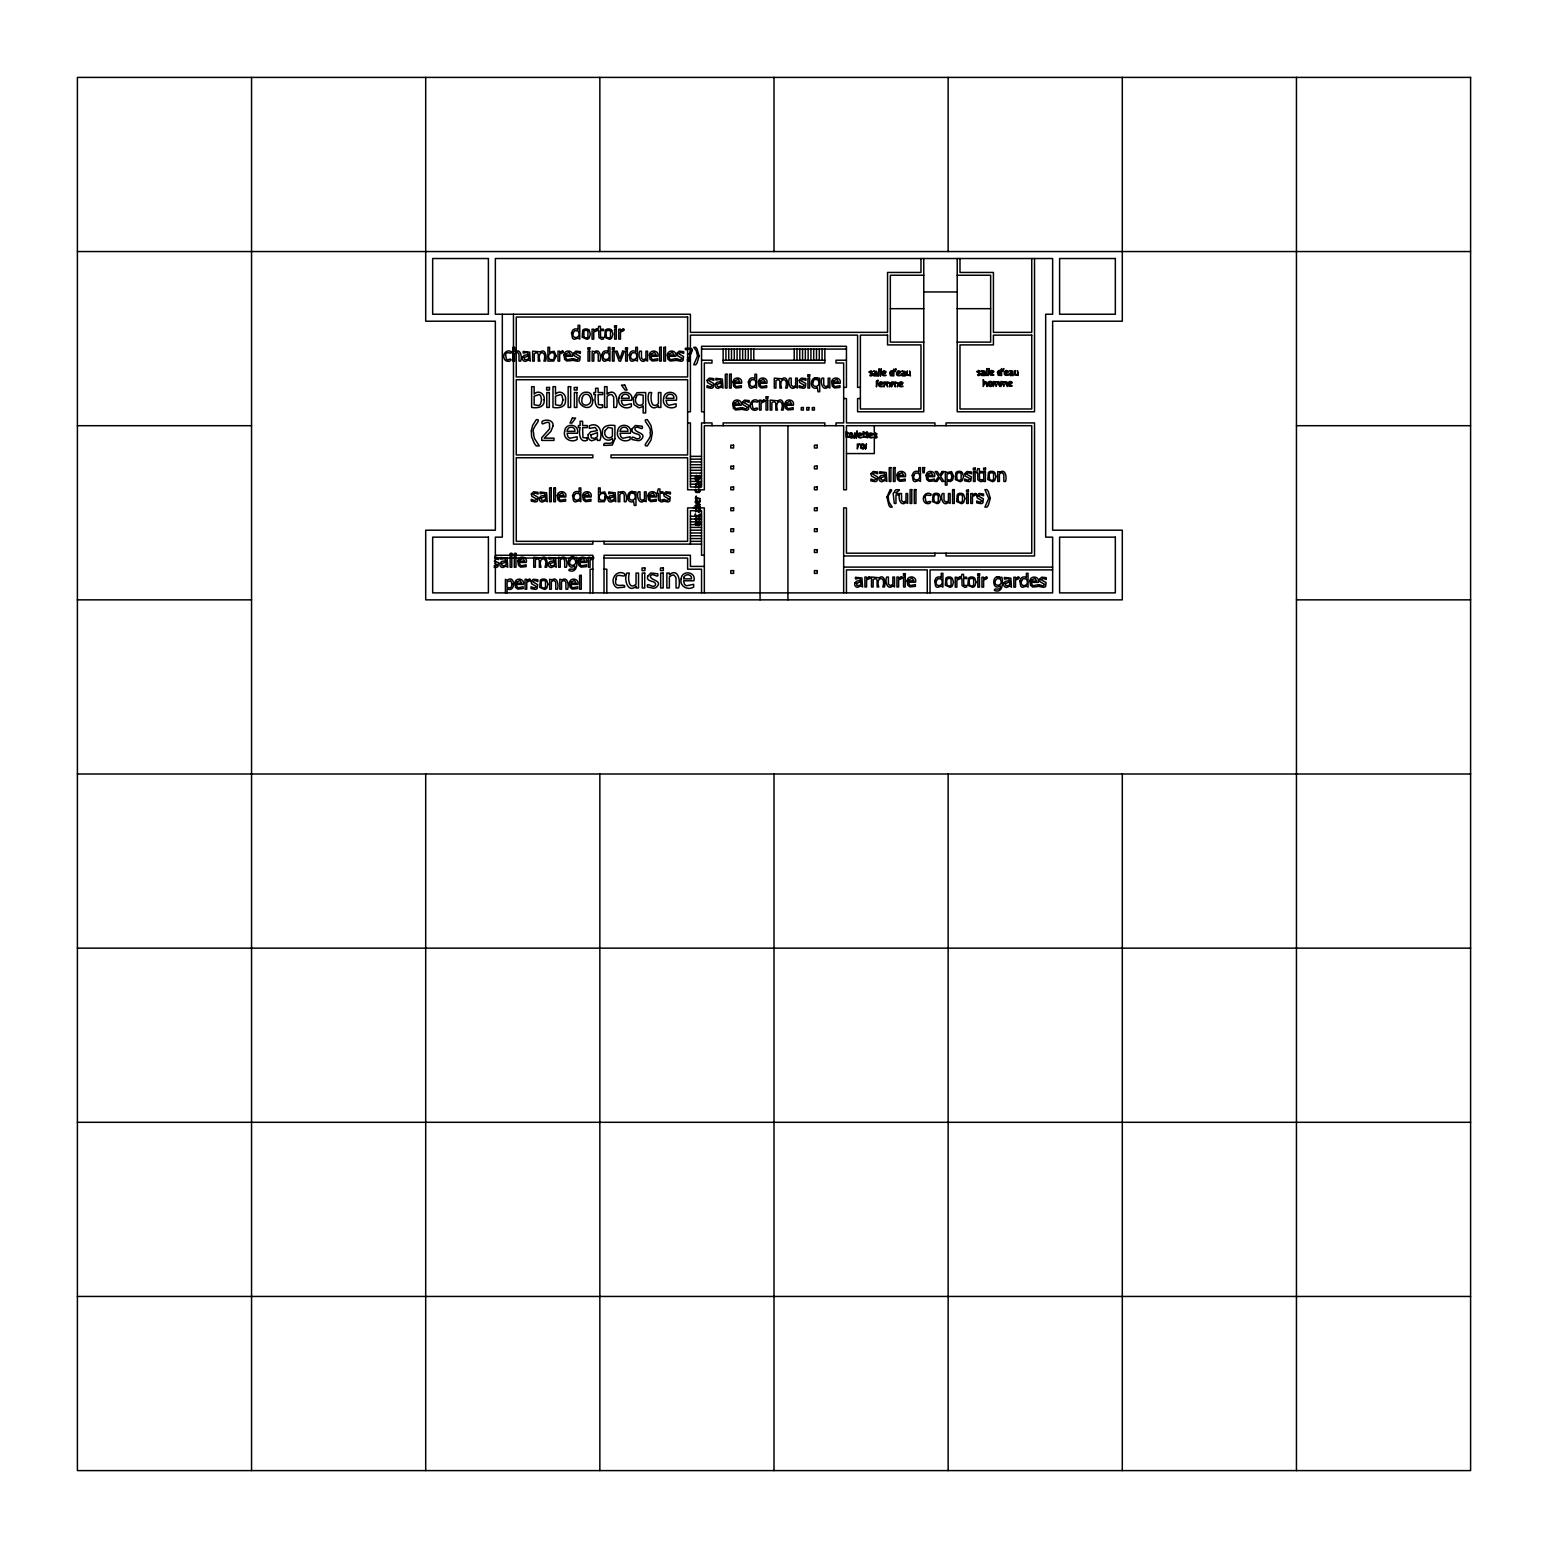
<?xml version="1.0" encoding="UTF-8"?>
<svg xmlns="http://www.w3.org/2000/svg" width="1548" height="1548" viewBox="0 0 1548 1548"><rect width="100%" height="100%" fill="white"/><g stroke="black" fill="none" stroke-linecap="round" stroke-linejoin="round"><path stroke-width="1.5" d="M574.714 557.725L576.398 557.28C577.81 562.485 577.327 573.902 569.006 570.554C568.077 566.916 576.456 572.005 574.714 565.91C566.413 571.986 565.91 552.907 574.714 557.725A4.45 4.45 0 0 0 571.444 557.106M1000.182 577.636L1001.846 577.211C1003.278 582.396 1002.794 593.832 994.474 590.485C993.545 586.827 1001.924 591.916 1000.182 585.821C991.881 591.916 991.378 572.837 1000.182 577.636A4.45 4.45 0 0 0 996.893 577.017M634.293 492.245L635.976 491.819L635.976 505.422L634.293 505.422L633.577 501.242A3.773 3.773 0 0 1 631.332 501.939C624.637 501.3 627.791 488.162 634.293 492.245A4.431 4.431 0 0 0 631.004 491.625M818.021 378.563L819.685 378.138L819.685 391.741L818.021 391.741L817.305 387.561A3.773 3.773 0 0 1 815.061 388.277C808.366 387.639 811.52 374.481 818.021 378.563A4.431 4.431 0 0 0 814.732 377.944M687.525 354.84L690.156 352.847L690.582 350.235C689.441 346.907 684.429 352.286 685.396 348.223L691.492 348.532A3.019 3.019 0 0 1 692.478 350.254L689.112 357.549L687.525 357.549M596.019 329.26L593.735 330.653L593.735 329.182L592.071 329.182L592.071 339.128L593.735 339.128L593.735 332.065C595.341 331.388 599.695 329.937 596.019 329.26A3.251 3.251 0 0 1 597.335 329.24M561.943 351.261L559.679 352.654L559.679 351.183L557.996 351.183L557.996 361.11L559.679 361.11L559.679 354.047C561.266 353.37 565.62 351.918 561.943 351.261A3.251 3.251 0 0 1 563.259 351.222M622.722 329.26L620.458 330.653L620.458 329.182L618.794 329.182L618.794 339.128L620.458 339.128L620.458 332.065C622.064 331.388 626.418 329.937 622.722 329.26A3.251 3.251 0 0 1 624.057 329.24M763.396 400.216L761.113 401.609L761.113 400.119L759.449 400.119L759.449 410.065L761.113 410.065L761.113 403.002C762.719 402.325 767.073 400.874 763.396 400.216A3.251 3.251 0 0 1 764.712 400.177M529.01 579.358L526.746 580.752L526.746 579.281L525.062 579.281L525.062 589.227L526.746 589.227L526.746 582.164C528.332 581.487 532.706 580.036 529.01 579.358A3.251 3.251 0 0 1 530.345 579.339M592.342 557.377L590.078 558.77L590.078 557.28L588.395 557.28L588.395 567.226L590.078 567.226L590.078 560.163C591.665 559.486 596.038 558.035 592.342 557.377A3.251 3.251 0 0 1 593.658 557.338M974.718 493.599L972.454 494.992L972.454 493.522L970.77 493.522L970.77 503.448L972.454 503.448L972.454 496.405C974.04 495.728 978.394 494.276 974.718 493.599A3.251 3.251 0 0 1 976.033 493.58M868.854 577.133L866.59 578.526L866.59 577.036L864.906 577.036L864.906 586.982L866.59 586.982L866.59 579.919C868.176 579.242 872.55 577.791 868.854 577.133A3.251 3.251 0 0 1 870.169 577.094M900.878 577.133L898.614 578.526L898.614 577.036L896.931 577.036L896.931 586.982L898.614 586.982L898.614 579.919C900.201 579.242 904.574 577.791 900.878 577.133A3.251 3.251 0 0 1 902.213 577.094M959.16 577.288L956.896 578.681L956.896 577.211L955.232 577.211L955.232 587.156L956.896 587.156L956.896 580.094C958.502 579.416 962.856 577.965 959.16 577.288A3.251 3.251 0 0 1 960.495 577.269M985.883 577.288L983.619 578.681L983.619 577.211L981.935 577.211L981.935 587.156L983.619 587.156L983.619 580.094C985.205 579.416 989.578 577.965 985.883 577.288A3.251 3.251 0 0 1 987.198 577.269M1017.771 577.288L1015.507 578.681L1015.507 577.211L1013.843 577.211L1013.843 587.156L1015.507 587.156L1015.507 580.094C1017.113 579.416 1021.467 577.965 1017.771 577.288A3.251 3.251 0 0 1 1019.106 577.269M494.741 558.557L498.611 559.563L498.611 557.764L494.741 557.106M77.4 251.55L1470.6 251.55M923.769 275.234L890.332 275.234L890.332 342.108L923.769 342.108M957.206 275.234L990.643 275.234L990.643 342.108L957.206 342.108M923.769 291.953L957.206 291.953M890.332 308.671L923.769 308.671M957.206 308.671L990.643 308.671M701.554 349.074L846.446 349.074M701.554 360.22L712.003 360.22L712.003 363.006L704.34 363.006L704.34 422.914M723.148 360.22L824.852 360.22M846.446 360.22L835.997 360.22L835.997 363.006L843.66 363.006L843.66 422.914L835.997 422.914L835.997 425.7M843.66 387.387L846.446 387.387L846.446 346.288L701.554 346.288L701.554 411.768L704.34 411.768M860.378 387.387L857.592 387.387L857.592 335.142L690.408 335.142L690.408 411.768L687.622 411.768M843.66 398.533L846.446 398.533L846.446 422.914L934.915 422.914L934.915 425.7M860.378 398.533L857.592 398.533L857.592 411.768L923.769 411.768L923.769 258.516M687.622 422.914L690.408 422.914L690.408 487.001L701.554 487.001L701.554 422.914L712.003 422.914L712.003 425.7M77.4 425.7L251.55 425.7M1296.45 425.7L1470.6 425.7M846.446 453.564L874.31 453.564L874.31 425.7M690.408 456.35L701.554 456.35M690.408 459.137L701.554 459.137M690.408 461.923L701.554 461.923M690.408 464.71L701.554 464.71M690.408 467.496L701.554 467.496M690.408 470.282L701.554 470.282M690.408 473.069L701.554 473.069M690.408 475.855L701.554 475.855M690.408 478.642L701.554 478.642M690.408 481.428L701.554 481.428M690.408 484.214L701.554 484.214M690.408 516.258L701.554 516.258M690.408 519.044L701.554 519.044M690.408 521.831L701.554 521.831M690.408 524.617L701.554 524.617M690.408 527.404L701.554 527.404M690.408 530.19L701.554 530.19M690.408 532.976L701.554 532.976M690.408 535.763L701.554 535.763M690.408 538.549L701.554 538.549M690.408 541.336L701.554 541.336M701.554 544.122L604.03 544.122L604.03 541.336M495.36 555.268L592.884 555.268L592.884 592.884M704.34 555.268L701.554 555.268L701.554 510.685L690.408 510.685L690.408 544.122M843.66 555.964L934.915 555.964L934.915 553.178M495.36 558.054L592.884 558.054M604.03 558.054L687.622 558.054L687.622 569.2L701.554 569.2L701.554 592.884M704.34 566.413L690.408 566.413L690.408 555.268L604.03 555.268L604.03 592.884M843.66 567.11L1052.64 567.11M592.884 569.2L590.098 569.2L590.098 592.884M604.03 569.2L606.816 569.2L606.816 592.884M1052.64 569.896L930.038 569.896L930.038 592.884M77.4 599.85L251.55 599.85M1296.45 599.85L1470.6 599.85M77.4 774L1470.6 774M77.4 948.15L1470.6 948.15M77.4 1122.3L1470.6 1122.3M77.4 1296.45L1470.6 1296.45M494.122 567.4L496.018 567.4A3.793 3.793 0 0 0 497.992 566.568L498.417 562.621L494.315 561.073M851.497 432.937L850.529 432.937A1.974 1.974 0 0 0 849.407 433.575L849.117 437.058L851.497 438.103A1.954 1.954 0 0 0 852.619 437.465L852.619 433.575M585.299 337.89L586.537 337.89A2.264 2.264 0 0 0 587.93 337L587.93 331.291A2.245 2.245 0 0 0 586.537 330.401L585.299 330.401A2.264 2.264 0 0 0 583.906 331.291L583.906 336.98M494.083 565.91L497.14 565.291L494.954 563.008M611.692 330.285L612.911 334.155L611.692 338.025A3.928 3.928 0 0 1 609.428 339.302L604.707 337.212L605.249 330.285A3.967 3.967 0 0 1 607.532 328.989L609.428 328.989A3.928 3.928 0 0 1 611.692 330.285M589.149 330.285L590.349 334.155L589.149 338.025A3.928 3.928 0 0 1 586.886 339.302L582.145 337.212L582.706 330.285A3.967 3.967 0 0 1 584.97 328.989L586.886 328.989A3.928 3.928 0 0 1 589.149 330.285M1296.45 77.4L1296.45 1470.6M1122.3 77.4L1122.3 321.21L1052.64 321.21L1052.64 530.19L1122.3 530.19L1122.3 599.85L425.7 599.85L425.7 530.19L495.36 530.19L495.36 321.21L425.7 321.21L425.7 77.4M1122.3 774L1122.3 1470.6M1034.528 258.516L1034.528 411.768L957.206 411.768L957.206 258.516M1031.742 258.516L1031.742 332.356L993.429 332.356L993.429 272.448L959.992 272.448L959.992 258.516M948.15 77.4L948.15 251.55M948.15 774L948.15 1470.6M946.06 425.7L946.06 422.914L1034.528 422.914L1034.528 555.964L946.06 555.964L946.06 553.178M927.252 592.884L927.252 569.896L846.446 569.896L846.446 592.884M920.983 258.516L920.983 272.448L887.546 272.448L887.546 332.356L690.408 332.356L690.408 314.244L495.36 314.244L495.36 258.516L1052.64 258.516L1052.64 314.244L1045.674 314.244L1045.674 537.156L1052.64 537.156L1052.64 592.884L495.36 592.884L495.36 537.156L502.326 537.156L502.326 314.244M843.66 592.884L843.66 507.899L846.446 507.899L846.446 553.178L1031.742 553.178L1031.742 425.7L846.446 425.7L846.446 489.787L843.66 489.787L843.66 425.7L704.34 425.7L704.34 489.787L687.622 489.787L687.622 457.744L610.996 457.744L610.996 454.957L687.622 454.957L687.622 379.724L516.258 379.724L516.258 454.957L592.884 454.957L592.884 457.744L516.258 457.744L516.258 541.336L687.622 541.336L687.622 507.899L704.34 507.899L704.34 592.884M824.852 349.074L824.852 363.006L723.148 363.006L723.148 349.074M824.852 425.7L824.852 422.914L723.148 422.914L723.148 425.7M822.065 349.074L822.065 360.22M819.279 349.074L819.279 360.22M816.493 349.074L816.493 360.22M813.706 349.074L813.706 360.22M810.92 349.074L810.92 360.22M808.133 349.074L808.133 360.22M805.347 349.074L805.347 360.22M802.561 349.074L802.561 360.22M799.774 349.074L799.774 360.22M796.988 349.074L796.988 360.22M794.201 349.074L794.201 360.22M787.932 425.7L787.932 599.85M774 77.4L774 251.55M774 774L774 1470.6M760.068 425.7L760.068 599.85M753.799 349.074L753.799 360.22M751.012 349.074L751.012 360.22M748.226 349.074L748.226 360.22M745.439 349.074L745.439 360.22M742.653 349.074L742.653 360.22M739.867 349.074L739.867 360.22M737.08 349.074L737.08 360.22M734.294 349.074L734.294 360.22M731.507 349.074L731.507 360.22M728.721 349.074L728.721 360.22M725.935 349.074L725.935 360.22M599.85 77.4L599.85 251.55M599.85 774L599.85 1470.6M592.884 541.336L592.884 544.122L513.472 544.122L513.472 314.244M507.086 592.884L507.086 588.724C516.006 593.6 515.387 573.824 507.086 580.326L505.403 579.281L505.403 592.884M425.7 774L425.7 1470.6M251.55 77.4L251.55 1470.6M851.245 432.937A1.974 1.974 0 0 1 852.387 433.595M585.647 337.89A2.264 2.264 0 0 1 584.254 336.98M696.174 496.25L696.755 497.798L700.276 498.649L695.304 498.649L696.174 496.25M531.351 430.808L531.603 436.729L534.176 443.096L536.247 445.921L539.304 445.921L534.679 438.819A16.718 16.718 0 0 1 533.615 432.801C530.558 427.867 543.213 418.889 536.247 419.663L532.57 425.565L531.351 430.808M652.327 432.801L651.011 440.038L647.354 445.921C640.369 446.695 653.024 437.736 649.986 432.801C653.043 427.848 640.35 418.889 647.354 419.663L650.992 425.545L652.327 432.801M699.077 356.021L697.142 362.871L695.768 364.786L693.717 364.786L697.509 356.021L696.31 350.835L693.717 347.352L695.768 347.274L697.142 349.171L699.077 356.021M886.946 497.043L888.823 505.229L890.197 507.125L892.248 507.125L889.152 502.384A11.146 11.146 0 0 1 888.455 498.359C886.424 495.07 894.86 489.091 890.197 489.613L886.946 497.043M990.275 498.359L988.34 505.229L986.947 507.125L984.915 507.125L988.708 498.359L984.915 489.613L986.947 489.613L988.34 491.509L990.275 498.359M541.548 399.945L540.465 404.241A3.502 3.502 0 0 1 538.356 405.518L534.137 404.744L534.137 396.211L538.956 394.605A2.67 2.67 0 0 1 540.736 395.901L541.548 399.945M554.532 356.117L553.816 358.981A2.341 2.341 0 0 1 552.404 359.833L549.598 359.31C545.264 353.718 555.171 349.267 554.532 356.117M562.911 399.945L561.808 404.241A3.502 3.502 0 0 1 559.699 405.518L555.5 404.744L555.5 396.211L560.318 394.605A2.67 2.67 0 0 1 562.079 395.901L562.911 399.945M605.133 496.753L604.397 499.617A2.341 2.341 0 0 1 603.004 500.468L600.198 499.946C595.864 494.354 605.771 489.923 605.133 496.753M505.596 355.305L506.312 358.904A2.438 2.438 0 0 0 507.783 359.833C513.394 357.143 511.169 362.774 506.564 361.013A3.851 3.851 0 0 1 504.551 359.329C501.61 354.879 506.525 348.532 511.382 351.706C512.543 355.537 505.248 349.732 505.596 355.305M615.969 579.262C613.066 590.175 626.166 582.106 624.637 587.118L617.42 587.834A5.766 5.766 0 0 1 614.401 585.299C609.989 578.623 617.362 569.103 624.637 573.863C626.36 579.591 615.504 570.902 615.969 579.262M752.135 404.26L752.85 407.859A2.438 2.438 0 0 0 754.321 408.769C759.933 406.098 757.707 411.729 753.121 409.968A3.851 3.851 0 0 1 751.109 408.285C748.148 403.834 753.063 397.488 757.92 400.661C759.081 404.492 751.825 398.687 752.135 404.26M925.201 497.643L925.898 501.242A2.438 2.438 0 0 0 927.368 502.171C932.98 499.501 930.754 505.112 926.168 503.371A3.851 3.851 0 0 1 924.156 501.687C921.215 497.237 926.13 490.871 930.987 494.044C932.148 497.876 924.853 492.071 925.201 497.643M614.904 438.742L612.311 445.069L603.836 445.437C602.443 439.961 615.02 447.585 612.408 438.452C608.287 442.747 601.301 438.471 602.404 432.84C601.727 424.733 610.28 424.887 614.904 425.526L614.904 438.742M953.665 476.223L952.484 480.19L950.337 481.563L947.008 480.964L947.008 485.124L945.325 485.124L945.325 471.521L947.008 472.566L951.556 471.579L953.665 476.223M544.141 399.752C545.051 408.014 536.305 408.246 531.641 407.434L531.641 386.671L534.137 386.671L534.137 394.101C538.317 389.361 545.302 394.005 544.141 399.752M556.254 355.982L553.739 361.013L547.934 361.11L547.934 347.274L549.598 347.274L549.598 352.209L554.145 351.241L556.254 355.982M547.934 584.254L546.734 588.124A3.928 3.928 0 0 1 544.47 589.401L539.73 587.311L540.291 580.384A3.967 3.967 0 0 1 542.555 579.087L544.47 579.087A3.928 3.928 0 0 1 546.734 580.384L547.934 584.254M565.484 399.752C566.394 408.014 557.648 408.246 552.984 407.434L552.984 386.671L555.5 386.671L555.5 394.101C559.679 389.361 566.665 394.005 565.484 399.752M592.845 400.003C593.019 414.903 572.005 404.647 581.371 394.198A5.94 5.94 0 0 1 584.776 392.244L587.64 392.244A5.882 5.882 0 0 1 591.026 394.179L592.845 400.003M606.855 496.618L604.339 501.649L598.515 501.746L598.515 487.91L600.198 487.91L600.198 492.864L604.746 491.877L606.855 496.618M864.713 446.521L864.113 448.456A1.954 1.954 0 0 1 862.971 449.094L860.611 448.049L860.881 444.586A1.974 1.974 0 0 1 862.023 443.928L862.971 443.928A1.954 1.954 0 0 1 864.113 444.586L864.713 446.521M876.458 381.35L876.439 386.903L877.271 382.627C877.503 383.265 879.806 377.615 876.458 381.35M894.338 492.341L893.157 493.522L894.299 503.448L895.963 503.448L895.963 494.915L898.672 494.915L898.672 493.522C891.667 493.077 899.794 491.451 899.349 489.69L896.195 489.748A2.709 2.709 0 0 0 894.783 490.987L894.338 492.341M940.681 498.495L939.462 502.365A3.928 3.928 0 0 1 937.198 503.642L932.457 501.552L933.018 494.625A3.967 3.967 0 0 1 935.302 493.328L937.198 493.328A3.928 3.928 0 0 1 939.462 494.625L940.681 498.495M953.51 582.183L952.291 586.053A3.928 3.928 0 0 1 950.027 587.331L945.306 585.241L945.847 578.313A3.967 3.967 0 0 1 948.131 577.017L950.027 577.017A3.928 3.928 0 0 1 952.291 578.313L953.51 582.183M963.572 476.494L962.372 480.383A3.928 3.928 0 0 1 960.108 481.66L955.368 479.57L955.929 472.624A3.967 3.967 0 0 1 958.193 471.327L960.108 471.327A3.928 3.928 0 0 1 962.372 472.624L963.572 476.494M964.888 498.495L963.688 502.365A3.928 3.928 0 0 1 961.424 503.642L956.683 501.552L957.245 494.625A3.967 3.967 0 0 1 959.508 493.328L961.424 493.328A3.928 3.928 0 0 1 963.688 494.625L964.888 498.495M976.053 582.183L974.853 586.053A3.928 3.928 0 0 1 972.589 587.331L967.848 585.241L968.409 578.313A3.967 3.967 0 0 1 970.673 577.017L972.589 577.017A3.928 3.928 0 0 1 974.853 578.313L976.053 582.183M992.365 384.02L991.765 385.955A1.954 1.954 0 0 1 990.623 386.594L988.263 385.549L988.533 382.085A1.974 1.974 0 0 1 989.675 381.447L990.623 381.447A1.954 1.954 0 0 1 991.765 382.085L992.365 384.02M996.022 476.494L994.803 480.383A3.928 3.928 0 0 1 992.539 481.66L987.817 479.57L988.359 472.624A3.967 3.967 0 0 1 990.643 471.327L992.539 471.327A3.928 3.928 0 0 1 994.822 472.624L996.022 476.494M514.865 583.151L515.523 587.369L517.69 589.111L523.185 588.608L523.185 586.789L518.406 587.756A2.767 2.767 0 0 1 516.974 586.557L516.49 584.428L523.379 584.428C525.062 578.255 515.174 577.056 514.865 583.151M517.825 561.169L518.483 565.388L520.631 567.129L526.146 566.626L526.146 564.807L521.347 565.775A2.767 2.767 0 0 1 519.934 564.575L519.451 562.427L526.32 562.427C528.003 556.254 518.135 555.074 517.825 561.169M563.956 355.053L564.614 359.271L566.761 361.013L572.276 360.51L572.276 358.691L567.497 359.658A2.767 2.767 0 0 1 566.065 358.459L565.581 356.311L572.47 356.311C574.153 350.138 564.265 348.958 563.956 355.053M557.28 495.689L557.938 499.907L560.086 501.649L565.601 501.146L565.601 499.327L560.802 500.294A2.767 2.767 0 0 1 559.389 499.095L558.905 496.966L565.794 496.966C567.477 490.793 557.59 489.594 557.28 495.689M564.652 431.331C562.621 438.703 571.309 443.25 577.133 439.516L577.133 436.788L569.954 438.239A4.141 4.141 0 0 1 567.806 436.459L567.071 433.247L577.404 433.247C579.939 423.978 565.117 422.198 564.652 431.331M571.502 333.014L572.45 338.064A3.193 3.193 0 0 0 574.327 339.302L578.081 338.103L579.765 339.128L579.765 325.274L578.081 325.274L578.081 329.589A4.509 4.509 0 0 0 574.792 329.008A3.889 3.889 0 0 0 572.702 330.285L571.502 333.014M572.567 495.631L573.515 500.701A3.193 3.193 0 0 0 575.392 501.939L579.146 500.739L580.829 501.746L580.829 487.91L579.146 487.91L579.146 492.206A4.509 4.509 0 0 0 575.856 491.625A3.889 3.889 0 0 0 573.747 492.922L572.567 495.631M569.374 583.151L570.032 587.369L572.179 589.111L577.694 588.608L577.694 586.789L572.895 587.756A2.767 2.767 0 0 1 571.483 586.557L570.999 584.428L577.888 584.428C579.571 578.255 569.683 577.056 569.374 583.151M578.197 561.169L578.855 565.388L581.022 567.129L586.518 566.626L586.518 564.807L581.738 565.775A2.767 2.767 0 0 1 580.307 564.575L579.823 562.427L586.711 562.427C588.395 556.254 578.507 555.074 578.197 561.169M582.629 495.689L583.286 499.907L585.454 501.649L590.949 501.146L590.949 499.327L586.17 500.294A2.767 2.767 0 0 1 584.738 499.095L584.254 496.966L591.143 496.966C592.826 490.793 582.938 489.594 582.629 495.689M601.708 354.995L602.636 360.065A3.193 3.193 0 0 0 604.533 361.303L608.287 360.103L609.951 361.11L609.951 347.274L608.287 347.274L608.287 351.57A4.509 4.509 0 0 0 604.997 350.99A3.889 3.889 0 0 0 602.888 352.286L601.708 354.995M618.89 398.339C616.859 405.711 625.547 410.259 631.371 406.543L631.371 403.796L624.192 405.266A4.141 4.141 0 0 1 622.064 403.467L621.329 400.255L631.661 400.255C634.177 391.005 619.355 389.206 618.89 398.339M617.633 431.331C615.601 438.703 624.289 443.25 630.113 439.516L630.113 436.788L622.915 438.239A4.141 4.141 0 0 1 620.787 436.459L620.051 433.247L630.384 433.247C632.919 423.978 618.097 422.198 617.633 431.331M629.185 354.995L630.113 360.065A3.193 3.193 0 0 0 632.01 361.303L635.764 360.103L637.428 361.11L637.428 347.274L635.764 347.274L635.764 351.57A4.509 4.509 0 0 0 632.455 350.99A3.889 3.889 0 0 0 630.365 352.286L629.185 354.995M649.405 355.053L650.063 359.271L652.211 361.013L657.726 360.51L657.726 358.691L652.927 359.658A2.767 2.767 0 0 1 651.514 358.459L651.011 356.311L657.9 356.311C659.583 350.138 649.715 348.958 649.405 355.053M647.935 495.689L648.593 499.907L650.76 501.649L656.255 501.146L656.255 499.327L651.476 500.294A2.767 2.767 0 0 1 650.044 499.095L649.56 496.966L656.449 496.966C658.132 490.793 648.264 489.594 647.935 495.689M663.628 398.339C661.596 405.711 670.284 410.259 676.108 406.543L676.108 403.796L668.929 405.266A4.141 4.141 0 0 1 666.801 403.467L666.066 400.255L676.379 400.255C678.914 391.005 664.092 389.206 663.628 398.339M667.323 355.053L667.981 359.271L670.129 361.013L675.644 360.51L675.644 358.691L670.845 359.658A2.767 2.767 0 0 1 669.433 358.459L668.929 356.311L675.818 356.311C677.502 350.138 667.633 348.958 667.323 355.053M681.178 578.875C679.146 586.228 687.834 590.794 693.659 587.06L693.659 584.331L686.48 585.783A4.141 4.141 0 0 1 684.351 583.983L683.616 580.771L693.949 580.771C696.465 571.522 681.662 569.722 681.178 578.875M700.393 519.315L699.038 520.96L698.709 518.27L696.097 520.805L695.187 519.083L696.445 517.593A2.593 2.593 0 0 0 695.942 518.696C696.368 522.74 699.503 513.684 700.393 519.315M733.036 382.008L733.694 386.226L735.842 387.968L741.357 387.464L741.357 385.646L736.577 386.613A2.767 2.767 0 0 1 735.145 385.413L734.661 383.285L741.55 383.285C743.234 377.112 733.346 375.912 733.036 382.008M732.707 404.009L733.365 408.227L735.532 409.968L741.028 409.465L741.028 407.627L736.248 408.614A2.767 2.767 0 0 1 734.816 407.414L734.332 405.266L741.221 405.266C742.905 399.094 733.017 397.913 732.707 404.009M748.323 381.969L749.271 387.019A3.193 3.193 0 0 0 751.148 388.258L754.902 387.058L756.585 388.064L756.585 374.229L754.902 374.229L754.902 378.544A4.509 4.509 0 0 0 751.612 377.944A3.889 3.889 0 0 0 749.522 379.241L748.323 381.969M758.404 382.008L759.062 386.226L761.21 387.968L766.705 387.464L766.705 385.646L761.926 386.613A2.767 2.767 0 0 1 760.513 385.413L760.01 383.285L766.899 383.285C768.582 377.112 758.714 375.912 758.404 382.008M784.875 404.009L785.533 408.227L787.68 409.968L793.195 409.465L793.195 407.627L788.396 408.614A2.767 2.767 0 0 1 786.984 407.414L786.5 405.266L793.389 405.266C795.072 399.094 785.184 397.913 784.875 404.009M831.663 382.008L832.321 386.226L834.469 387.968L839.984 387.464L839.984 385.646L835.204 386.613A2.767 2.767 0 0 1 833.772 385.413L833.288 383.285L840.177 383.285C841.86 377.112 831.973 375.912 831.663 382.008M857.94 434.969C856.238 440 865.545 436.729 860.398 437.387C855.444 435.936 866.551 434.311 859.721 432.937A2.051 2.051 0 0 0 858.54 433.614L857.94 434.969M868.834 434.969C867.132 440 876.439 436.729 871.292 437.387C866.338 435.936 877.426 434.311 870.615 432.937A2.051 2.051 0 0 0 869.434 433.614L868.834 434.969M878.935 383.865C877.232 388.896 886.54 385.626 881.393 386.284C876.439 384.852 887.546 383.227 880.715 381.853A2.051 2.051 0 0 0 879.535 382.511L878.935 383.865M882.07 372.875C880.367 377.906 889.674 374.635 884.527 375.293C879.574 373.842 890.681 372.217 883.85 370.843A2.051 2.051 0 0 0 882.67 371.52L882.07 372.875M889.732 372.855L890.468 375.68L893.854 375.912L893.854 368.985L893.022 371.133A2.264 2.264 0 0 0 891.377 370.843A1.954 1.954 0 0 0 890.313 371.501L889.732 372.855M896.679 372.875C894.976 377.906 904.264 374.635 899.136 375.293C894.183 373.842 905.27 372.217 898.44 370.843A2.051 2.051 0 0 0 897.279 371.52L896.679 372.875M899.04 383.865C897.318 388.896 906.625 385.626 901.497 386.284C896.524 384.852 907.631 383.227 900.801 381.853A2.051 2.051 0 0 0 899.64 382.511L899.04 383.865M896.911 475.391L897.569 479.609L899.717 481.351L905.232 480.867L905.232 479.029L900.452 480.015A2.767 2.767 0 0 1 899.02 478.816L898.537 476.668L905.425 476.668C907.109 470.495 897.221 469.296 896.911 475.391M912.198 475.352L913.146 480.422A3.193 3.193 0 0 0 915.023 481.66L918.777 480.441L920.46 481.467L920.46 467.612L918.777 467.612L918.777 471.927A4.509 4.509 0 0 0 915.487 471.347A3.889 3.889 0 0 0 913.397 472.643L912.198 475.352M907.07 580.926L907.728 585.144L909.876 586.886L915.39 586.382L915.39 584.564L910.592 585.531A2.767 2.767 0 0 1 909.179 584.331L908.676 582.183L915.565 582.183C917.248 576.011 907.38 574.83 907.07 580.926M926.11 475.391L926.768 479.609L928.916 481.351L934.431 480.867L934.431 479.029L929.651 480.015A2.767 2.767 0 0 1 928.22 478.816L927.736 476.668L934.624 476.668C936.308 470.495 926.42 469.296 926.11 475.391M934.663 581.042L935.592 586.092A3.193 3.193 0 0 0 937.488 587.331L941.242 586.131L942.906 587.156L942.906 573.302L941.242 573.302L941.242 577.617A4.509 4.509 0 0 0 937.953 577.036A3.889 3.889 0 0 0 935.843 578.313L934.663 581.042M989.869 372.488C988.166 377.519 997.454 374.229 992.307 374.906C987.353 373.455 998.46 371.83 991.629 370.456A2.051 2.051 0 0 0 990.468 371.133L989.869 372.488M997.512 372.449L998.247 375.274L1001.633 375.506L1001.633 368.598L1000.801 370.746A2.264 2.264 0 0 0 999.157 370.456A1.954 1.954 0 0 0 998.112 371.094L997.512 372.449M1004.459 372.488C1002.756 377.499 1012.063 374.229 1006.916 374.906C1001.962 373.455 1013.069 371.83 1006.239 370.456A2.051 2.051 0 0 0 1005.058 371.133L1004.459 372.488M1008.232 383.478C1006.529 388.509 1015.798 385.239 1010.67 385.897C1005.716 384.446 1016.823 382.82 1009.993 381.447A2.051 2.051 0 0 0 1008.812 382.124L1008.232 383.478M1019.803 581.042L1020.732 586.092A3.193 3.193 0 0 0 1022.628 587.331L1026.382 586.131L1028.046 587.156L1028.046 573.302L1026.382 573.302L1026.382 577.617A4.509 4.509 0 0 0 1023.093 577.036A3.889 3.889 0 0 0 1020.983 578.313L1019.803 581.042M1029.865 581.081L1030.523 585.299L1032.671 587.04L1038.186 586.537L1038.186 584.718L1033.406 585.686A2.767 2.767 0 0 1 1031.974 584.486L1031.49 582.358L1038.379 582.358C1040.062 576.185 1030.175 574.985 1029.865 581.081M695.961 486.266C695.613 492.167 694.007 480.248 700.276 484.698C701.515 490.232 696.948 487.272 695.961 486.266M695.961 510.337C695.613 516.239 694.007 504.319 700.276 508.77C701.515 514.246 696.948 511.421 695.961 510.337M633.287 398.223L634.003 404.589L638.724 407.743A5.65 5.65 0 0 0 642.072 406.679L643.155 405.808L643.155 412.948L645.671 412.948L645.671 392.534L637.06 392.65L633.287 398.223M700.393 476.842L698.922 479.164L695.884 478.7A2.051 2.051 0 0 1 695.207 477.519C696.348 471.888 697.935 478.642 699.212 478.042C699.677 476.204 699.212 473.436 700.393 476.842M700.393 501.281L698.922 503.622L695.884 503.139A2.051 2.051 0 0 1 695.207 501.978C696.348 496.327 697.935 503.1 699.212 502.5C699.677 500.643 699.212 497.895 700.393 501.281M700.393 523.301L698.922 525.623L695.884 525.159A2.051 2.051 0 0 1 695.207 523.979C696.348 518.348 697.935 525.101 699.212 524.501C699.677 522.663 699.212 519.896 700.393 523.301M895.905 368.985L895.112 371.559L895.905 368.985M924.582 467.612L924.195 472.779L922.976 472.779L922.608 467.612L924.582 467.612M1003.685 368.598L1002.891 371.172L1003.685 368.598M695.884 476.765C696.677 481.157 698.167 473.804 695.884 476.765M695.884 501.223C696.677 505.616 698.167 498.243 695.884 501.223M695.884 523.224C696.677 527.616 698.167 520.263 695.884 523.224M700.393 490.542L699.386 492.477L696.232 492.477A1.954 1.954 0 0 1 695.362 491.471L695.245 491.026A2.728 2.728 0 0 1 695.304 489.748C696.852 495.418 700.122 487.949 700.393 490.542M700.393 514.613L699.386 516.568L696.232 516.548A1.954 1.954 0 0 1 695.362 515.561L695.245 515.097A2.728 2.728 0 0 1 695.304 513.82C696.852 519.489 700.122 512.02 700.393 514.613M531.351 493.967L531.815 496.269L536.73 499.114L534.602 500.584L531.254 499.288L531.254 501.165L535.473 501.939A3.793 3.793 0 0 0 537.446 501.088L537.872 497.14L532.996 494.393L534.969 492.98L538.065 494.083L538.065 492.303L533.48 491.78L531.351 493.967M531.138 581.429L531.583 583.751L536.498 586.576L534.389 588.046L531.022 586.75L531.022 588.627L535.26 589.401A3.793 3.793 0 0 0 537.214 588.55L537.659 584.602L532.783 581.855L534.737 580.461L537.853 581.545L537.853 579.765L533.267 579.262L531.138 581.429M573.65 353.331L574.095 355.634L579.029 358.478L576.901 359.929L573.534 358.633L573.534 360.51L577.772 361.303A3.793 3.793 0 0 0 579.726 360.452L580.171 356.504L575.295 353.737L577.269 352.344L580.365 353.447L580.365 351.648L575.779 351.144L573.65 353.331M632.164 428.757C630.171 435.278 641.085 432.202 640.021 437.523C637.563 441.915 630.597 433.169 632.01 439.535L638.337 440.696A5.689 5.689 0 0 0 641.298 439.438C647.567 432.589 634.545 433.227 634.854 428.467C637.021 424.229 643.794 432.24 642.246 426.242L635.357 425.487L632.164 428.757M647.664 576.282C645.651 582.822 656.584 579.745 655.501 585.067C653.043 589.459 645.922 580.674 647.49 587.079L653.837 588.24A5.689 5.689 0 0 0 656.778 586.963C663.066 580.113 650.025 580.771 650.334 575.991C652.501 571.773 659.274 579.765 657.726 573.786L650.857 573.012L647.664 576.282M677.018 353.331L677.463 355.634L682.378 358.478L680.269 359.929L676.998 358.633L676.902 360.51L681.139 361.303A3.793 3.793 0 0 0 683.094 360.452L683.539 356.504L678.663 353.737L680.617 352.344L683.732 353.447L683.732 351.648L679.146 351.144L677.018 353.331M663.724 493.967L664.189 496.269L669.104 499.114L666.975 500.584L663.705 499.288L663.628 501.165L667.846 501.939A3.793 3.793 0 0 0 669.82 501.088L670.245 497.14L665.369 494.393L667.343 492.98L670.439 494.083L670.439 492.303L665.853 491.78L663.724 493.967M707.107 380.286L707.571 382.588L712.486 385.433L710.377 386.903L707.107 385.607L707.01 387.484L711.229 388.258A3.793 3.793 0 0 0 713.202 387.406L713.647 383.459L708.752 380.711L710.726 379.318L713.841 380.402L713.841 378.621L709.255 378.099L707.107 380.286M742.401 402.287L742.866 404.589L747.781 407.434L745.652 408.885L742.382 407.588L742.305 409.465L746.523 410.239A3.793 3.793 0 0 0 748.497 409.388L748.922 405.46L744.046 402.693L746.02 401.3L749.116 402.403L749.116 400.603L744.53 400.1L742.401 402.287M799.232 380.286L799.697 382.588L804.612 385.433L802.503 386.903L799.213 385.607L799.136 387.484L803.354 388.258A3.793 3.793 0 0 0 805.328 387.406L805.773 383.459L800.877 380.711L802.851 379.318L805.947 380.402L805.947 378.621L801.38 378.099L799.232 380.286M869.125 372.023C874.427 375.506 867.402 374.519 870.711 376.029C876.342 375.138 867.267 372.004 871.331 371.559A2.593 2.593 0 0 1 872.433 372.081L870.944 370.823L869.125 372.023M873.691 434.117C878.993 437.6 871.969 436.613 875.278 438.123C880.909 437.233 871.834 434.098 875.878 433.653A2.593 2.593 0 0 1 877 434.175L875.51 432.918L873.691 434.117M870.982 473.688L871.447 475.991L876.361 478.835L874.252 480.286L870.963 478.99L870.885 480.867L875.104 481.641A3.793 3.793 0 0 0 877.077 480.789L877.523 476.861L872.627 474.094L874.601 472.701L877.716 473.804L877.716 472.005L873.13 471.501L870.982 473.688M964.791 473.688L965.236 475.991L970.151 478.835L968.042 480.286L964.675 478.99L964.675 480.867L968.913 481.641A3.793 3.793 0 0 0 970.867 480.789L971.312 476.861L966.436 474.094L968.39 472.701L971.505 473.804L971.505 472.005L966.919 471.501L964.791 473.688M976.904 371.617C982.206 375.1 975.182 374.132 978.491 375.622C984.122 374.751 975.066 371.597 979.11 371.172A2.593 2.593 0 0 1 980.213 371.675L978.723 370.417L976.904 371.617M976.827 495.67L977.291 497.972L982.206 500.817L980.097 502.287L976.73 500.991L976.73 502.868L980.948 503.642A3.793 3.793 0 0 0 982.922 502.79L983.367 498.843L978.471 496.095L980.445 494.702L983.541 495.786L983.541 494.006L978.975 493.483L976.827 495.67M1039.559 579.358L1040.004 581.68L1044.919 584.505L1042.81 585.976L1039.443 584.68L1039.443 586.557L1043.681 587.331A3.793 3.793 0 0 0 1045.635 586.479L1046.08 582.532L1041.204 579.784L1043.159 578.391L1046.274 579.474L1046.274 577.694L1041.688 577.172L1039.559 579.358M540.968 582.57L541.49 587.079A2.264 2.264 0 0 0 542.903 587.988L544.122 587.988A2.264 2.264 0 0 0 545.515 587.098L545.515 581.39A2.245 2.245 0 0 0 544.122 580.5L542.903 580.5A2.264 2.264 0 0 0 541.49 581.39L540.968 582.57M582.377 397.468C578.391 409.717 596.232 405.847 589.207 395.688A3.367 3.367 0 0 0 587.118 394.372L585.279 394.372A3.406 3.406 0 0 0 583.19 395.688L582.377 397.468M605.926 332.472L606.468 336.98A2.264 2.264 0 0 0 607.861 337.89L609.08 337.89A2.264 2.264 0 0 0 610.473 337L610.473 331.291A2.245 2.245 0 0 0 609.08 330.401L607.861 330.401A2.264 2.264 0 0 0 606.468 331.291L605.926 332.472M849.736 434.678C850.355 442.38 854.477 430.692 849.736 434.678M861.23 445.669C861.752 453.351 866.067 441.702 861.23 445.669M933.696 496.811L934.237 501.32A2.264 2.264 0 0 0 935.631 502.229L936.85 502.229A2.264 2.264 0 0 0 938.243 501.339L938.243 495.631A2.245 2.245 0 0 0 936.85 494.741L935.631 494.741A2.264 2.264 0 0 0 934.237 495.631L933.696 496.811M956.606 474.81L957.128 479.338A2.264 2.264 0 0 0 958.522 480.248L959.76 480.248A2.264 2.264 0 0 0 961.134 479.358L961.153 473.63A2.245 2.245 0 0 0 959.76 472.759L958.522 472.759A2.264 2.264 0 0 0 957.128 473.63L956.606 474.81M946.525 580.5L947.066 585.009A2.264 2.264 0 0 0 948.46 585.918L949.679 585.918A2.264 2.264 0 0 0 951.072 585.028L951.072 579.32A2.245 2.245 0 0 0 949.698 578.43L948.46 578.43A2.264 2.264 0 0 0 947.066 579.32L946.525 580.5M957.922 496.811L958.444 501.32A2.264 2.264 0 0 0 959.837 502.229L961.076 502.229A2.264 2.264 0 0 0 962.45 501.339L962.469 495.631A2.245 2.245 0 0 0 961.076 494.741L959.837 494.741A2.264 2.264 0 0 0 958.444 495.631L957.922 496.811M988.882 383.188C989.482 390.889 993.603 379.183 988.882 383.188M969.087 580.5L969.609 585.009A2.264 2.264 0 0 0 971.022 585.918L972.241 585.918A2.264 2.264 0 0 0 973.634 585.028L973.634 579.32A2.245 2.245 0 0 0 972.241 578.43L971.022 578.43A2.264 2.264 0 0 0 969.609 579.32L969.087 580.5M989.037 474.81L989.578 479.338A2.264 2.264 0 0 0 990.972 480.248L992.191 480.248A2.264 2.264 0 0 0 993.584 479.358L993.584 473.63A2.245 2.245 0 0 0 992.21 472.759L990.972 472.759A2.264 2.264 0 0 0 989.578 473.63L989.037 474.81M512.02 584.176L511.304 586.963A2.303 2.303 0 0 1 509.892 587.853L507.086 587.35L507.086 581.719L510.763 580.829L512.02 584.176M951.943 476.416L951.227 479.203A2.303 2.303 0 0 1 949.814 480.093L947.008 479.609L947.008 473.978L950.685 473.069L951.943 476.416M573.341 332.588C570.612 340.154 582.57 338.625 578.081 330.962L574.753 330.672L573.341 332.588M574.385 495.205C571.676 502.79 583.635 501.262 579.146 493.599L575.817 493.309L574.385 495.205M603.526 354.569C600.798 362.155 612.756 360.626 608.287 352.963L604.939 352.673L603.526 354.569M631.004 354.569C628.275 362.155 640.233 360.626 635.764 352.963L632.416 352.673L631.004 354.569M636.015 397.546C633.693 402.499 638.879 408.266 643.155 403.699L643.155 395.224L638.937 394.469A3.425 3.425 0 0 0 636.828 395.804L636.015 397.546M629.533 495.147C626.843 502.655 638.724 501.223 634.293 493.599L631.487 493.096A2.283 2.283 0 0 0 630.075 493.986L629.533 495.147M750.161 381.543C747.432 389.109 759.391 387.581 754.902 379.918L751.573 379.628L750.161 381.543M813.261 381.485C810.572 388.974 822.452 387.542 818.021 379.918L815.196 379.415A2.283 2.283 0 0 0 813.803 380.324L813.261 381.485M890.642 372.642C891.242 380.034 894.821 368.521 890.642 372.642M914.036 474.926C911.308 482.512 923.266 480.964 918.777 473.32L915.449 473.03L914.036 474.926M936.482 580.616C933.754 588.182 945.712 586.653 941.242 578.991L937.894 578.7L936.482 580.616M998.421 372.236C999.021 379.628 1002.62 368.114 998.421 372.236M1021.622 580.616C1018.894 588.182 1030.852 586.653 1026.382 578.991L1023.035 578.7L1021.622 580.616M522.469 357.278L522.373 358.227A3.406 3.406 0 0 0 522.895 360.045L523.243 360.51A2.999 2.999 0 0 0 525.391 361.381L528.623 360.045L530.267 361.11L529.668 352.151L523.185 351.396L523.185 353.079L527.152 352.48L528.623 354.569L524.192 355.324L522.469 357.278M499.946 563.395L499.849 564.343A3.406 3.406 0 0 0 500.372 566.162L500.72 566.626A2.999 2.999 0 0 0 502.868 567.497L506.08 566.162L507.744 567.226L507.144 558.248L500.662 557.493L500.662 559.196L504.629 558.596L506.08 560.686L501.649 561.44L499.946 563.395M539.401 497.914L539.304 498.862A3.406 3.406 0 0 0 539.826 500.681L540.175 501.146A2.999 2.999 0 0 0 542.322 502.036L545.554 500.701L547.218 501.746L546.599 492.786L540.117 492.032L540.117 493.735L544.083 493.115L545.554 495.205L541.123 495.96L539.401 497.914M548.437 563.395L548.321 564.343A3.406 3.406 0 0 0 548.843 566.162L549.192 566.626A2.999 2.999 0 0 0 551.34 567.497L554.571 566.162L556.235 567.226L555.635 558.248L549.134 557.493L549.134 559.196L553.1 558.596L554.571 560.686L550.14 561.44L548.437 563.395M588.201 434.678L588.046 436.11A5.089 5.089 0 0 0 588.821 438.839L589.362 439.516A4.509 4.509 0 0 0 591.665 440.754L597.412 438.839L597.412 440.425L599.908 440.425C603.004 432.414 599.192 421.308 589.266 425.835L589.266 428.39L595.225 427.48L597.412 430.615L590.775 431.737L588.201 434.678M608.016 497.914L607.9 498.862A3.406 3.406 0 0 0 608.422 500.681L608.79 501.146A2.999 2.999 0 0 0 610.918 502.036L614.15 500.701L615.814 501.746L615.214 492.786L608.712 492.032L608.712 493.735L612.679 493.115L614.15 495.205L609.719 495.96L608.016 497.914M715.176 384.233L715.06 385.181A3.406 3.406 0 0 0 715.582 387.019L715.95 387.464A2.999 2.999 0 0 0 718.079 388.354L721.31 387.019L722.974 388.064L722.374 379.105L715.873 378.351L715.873 380.053L719.839 379.434L721.31 381.524L716.879 382.279L715.176 384.233M873.149 373.997L874.02 375.932L877.039 375.912L876.749 371.423L873.498 371.056L876.207 372.642L873.149 373.997M854.767 583.151L854.651 584.099A3.406 3.406 0 0 0 855.173 585.918L855.541 586.382A2.999 2.999 0 0 0 857.669 587.253L860.901 585.918L862.565 586.982L861.965 578.004L855.464 577.269L855.464 578.952L859.43 578.352L860.901 580.442L856.47 581.197L854.767 583.151M879.051 477.635L878.935 478.584A3.406 3.406 0 0 0 879.457 480.402L879.806 480.867A2.999 2.999 0 0 0 881.954 481.738L885.185 480.402L886.849 481.467L886.249 472.488L879.748 471.734L879.748 473.436L883.715 472.837L885.185 474.926L880.754 475.681L879.051 477.635M901.478 373.997L902.349 375.932L905.386 375.912L905.077 371.423L901.826 371.056L904.554 372.642L901.478 373.997M980.929 373.59L981.8 375.525L984.838 375.506L984.528 371.017L981.277 370.649L984.006 372.236L980.929 373.59M1009.277 373.59L1010.147 375.525L1013.166 375.506L1012.876 371.017L1009.625 370.649L1012.334 372.236L1009.277 373.59M1003.685 583.306L1003.568 584.273A3.406 3.406 0 0 0 1004.091 586.092L1004.459 586.537A2.999 2.999 0 0 0 1006.587 587.427L1009.818 586.092L1011.483 587.156L1010.883 578.178L1004.381 577.423L1004.381 579.126L1008.367 578.507L1009.818 580.616L1005.387 581.351L1003.685 583.306M569.954 560.589C567.323 567.748 579.087 566.375 574.714 559.08L571.909 558.576L569.954 560.589M605.268 430.479C602.927 435.452 608.248 440.483 612.408 436.381L612.408 428.216L608.19 427.461L605.268 430.479M995.422 580.5C992.79 587.679 1004.555 586.286 1000.182 578.991L997.376 578.488L995.422 580.5M553.178 425.623L550.953 431.312L544.238 438.142L554.01 438.142L554.01 440.425L541.742 440.425L541.742 437.639L549.617 428.854L549.482 423.262C546.889 419.76 540.581 427.596 542.148 421.346C546.057 419.005 553.391 419.876 553.178 425.623M699.638 486.846C697.432 490.116 697.567 482.454 699.638 486.846M699.638 510.917C697.432 514.207 697.567 506.525 699.638 510.917M524.211 357.453L524.579 359.407L526.726 359.755L528.623 358.672L528.623 355.905L524.211 357.453M501.687 563.569L502.055 565.523L504.203 565.871L506.08 564.788L506.08 562.021L501.687 563.569M541.142 498.088L541.51 500.062L543.658 500.41L545.554 499.307L545.554 496.54L541.142 498.088M550.159 563.569L550.527 565.523L552.694 565.871L554.571 564.788L554.571 562.021L550.159 563.569M590.794 434.93L591.355 437.891L594.587 438.413L597.412 436.768L597.412 432.627L590.794 434.93M609.738 498.088L610.106 500.062L612.273 500.41L614.15 499.307L614.15 496.54L609.738 498.088M716.898 384.407L717.266 386.381L719.433 386.729L721.31 385.626L721.31 382.859L716.898 384.407M874.001 374.074C875.084 377.751 877.619 371.249 874.001 374.074M856.489 583.325L856.857 585.279L859.024 585.628L860.901 584.544L860.901 581.777L856.489 583.325M880.773 477.81L881.141 479.764L883.308 480.112L885.185 479.009L885.185 476.262L880.773 477.81M902.349 374.074C903.413 377.751 905.948 371.249 902.349 374.074M981.8 373.687C982.864 377.364 985.399 370.843 981.8 373.687M1010.128 373.687C1011.212 377.364 1013.746 370.843 1010.128 373.687M1005.407 583.48L1005.774 585.454L1007.942 585.802L1009.818 584.699L1009.818 581.951L1005.407 583.48M519.683 560.047L519.451 561.15L524.695 561.15L522.876 558.441L519.683 560.047M565.833 353.931L565.581 355.034L570.844 355.034L569.006 352.325L565.833 353.931M516.742 582.029L516.49 583.151L521.753 583.151L519.915 580.442L516.742 582.029M567.458 429.647L567.071 431.312L574.966 431.312C575.701 426.726 568.871 425.681 567.458 429.647M559.157 494.567L558.905 495.67L564.149 495.67L562.33 492.961L559.157 494.567M584.505 494.567L584.254 495.67L589.517 495.67L587.679 492.961L584.505 494.567M571.251 582.029L570.999 583.151L576.243 583.151L574.424 580.442L571.251 582.029M580.074 560.047L579.823 561.15L585.086 561.15L583.248 558.441L580.074 560.047M621.696 396.675L621.329 398.32L629.204 398.32C629.939 393.753 623.128 392.689 621.696 396.675M620.438 429.647L620.051 431.312L627.946 431.312C628.662 426.726 621.851 425.681 620.438 429.647M651.263 353.931L651.011 355.034L656.275 355.034L654.436 352.325L651.263 353.931M669.181 353.931L668.929 355.034L674.193 355.034L672.354 352.325L669.181 353.931M666.433 396.675L666.066 398.32L673.941 398.32C674.676 393.753 667.865 392.689 666.433 396.675M649.812 494.567L649.56 495.67L654.823 495.67L652.985 492.961L649.812 494.567M683.984 577.191L683.616 578.855L691.511 578.855C692.227 574.269 685.416 573.224 683.984 577.191M734.913 380.885L734.661 381.988L739.925 381.988L738.086 379.279L734.913 380.885M734.584 402.886L734.332 403.989L739.596 403.989L737.757 401.28L734.584 402.886M760.261 380.885L760.01 381.988L765.273 381.988L763.435 379.279L760.261 380.885M786.752 402.886L786.5 403.989L791.744 403.989L789.925 401.28L786.752 402.886M833.54 380.885L833.288 381.988L838.552 381.988L836.713 379.279L833.54 380.885M858.888 434.408C862.023 437.445 861.462 431.563 858.888 434.408M879.864 383.324C883.018 386.361 882.457 380.46 879.864 383.324M883.018 372.313C886.172 375.371 885.591 369.469 883.018 372.313M869.763 434.408C872.917 437.445 872.356 431.563 869.763 434.408M897.608 372.313C900.743 375.371 900.143 369.488 897.608 372.313M899.969 383.324C903.123 386.361 902.542 380.46 899.969 383.324M898.788 474.288L898.537 475.391L903.8 475.391L901.962 472.682L898.788 474.288M927.987 474.288L927.736 475.391L932.999 475.391L931.161 472.682L927.987 474.288M908.928 579.803L908.676 580.906L913.939 580.906L912.101 578.197L908.928 579.803M990.797 371.926C993.951 374.964 993.371 369.063 990.797 371.926M1005.407 371.926C1008.541 374.964 1007.98 369.063 1005.407 371.926M1009.161 382.917C1012.295 385.974 1011.695 380.092 1009.161 382.917M1031.742 579.958L1031.49 581.081L1036.734 581.081L1034.915 578.371L1031.742 579.958M622.606 351.183L619.916 358.846L617.188 351.183L615.388 351.183L619.103 361.11L620.613 361.11L624.347 351.183L622.606 351.183M572.373 418.057L569.974 423.049L571.967 423.049L575.604 418.057L572.373 418.057M942.132 471.521L939.675 475.236L937.275 471.521L935.224 471.521L938.63 476.532L935.186 481.467L937.082 481.467L939.559 477.713L941.977 481.467L944.028 481.467L940.604 476.416L944.028 471.521L942.132 471.521M540.368 351.88L532.628 351.183L532.628 361.11L534.292 361.11L534.292 353.699L536.595 352.499L538.22 354.105L538.259 361.11L539.942 361.11C536.266 350.177 547.818 349.771 543.909 361.11L545.573 361.11C546.928 357.994 545.941 347.778 540.368 351.88M541.452 557.996L533.712 557.28L533.712 567.226L535.376 567.226L535.376 559.815L537.678 558.615L539.304 560.202L539.362 567.226L541.026 567.226C537.35 556.293 548.901 555.887 544.993 567.226L546.657 567.226C548.011 564.111 547.024 553.894 541.452 557.996M782.03 378.834L774.29 378.138L774.29 388.064L775.954 388.064L775.954 380.653L778.257 379.454L779.863 381.06L779.921 388.064L781.605 388.064C777.928 377.151 789.48 376.725 785.571 388.064L787.235 388.064C788.571 384.949 787.603 374.732 782.03 378.834M777.928 400.835L770.188 400.119L770.188 410.065L771.852 410.065L771.852 402.654L774.155 401.435L775.761 403.041L775.819 410.065L777.483 410.065C773.826 399.132 785.378 398.726 781.45 410.065L783.133 410.065C784.468 406.95 783.501 396.733 777.928 400.835M887.913 382.279L884.043 381.93L884.043 386.903L886.017 382.588L887.701 386.903C885.417 381.621 892.074 381.389 889.674 386.903L890.41 382.782L887.913 382.279M895.557 382.279L891.687 381.93L891.687 386.903L893.68 382.588L895.344 386.903C893.061 381.621 899.717 381.389 897.337 386.903L898.053 382.782L895.557 382.279M997.086 381.892L993.216 381.543L993.216 386.516L995.209 382.201L996.041 386.516L998.034 382.201L999.698 386.516L999.466 382.085L997.086 381.892M1004.749 381.892L1000.879 381.543L1000.879 386.516L1002.852 382.201L1003.704 386.516L1005.678 382.201L1007.361 386.516L1007.109 382.085L1004.749 381.892M879.225 577.752L871.485 577.036L871.485 586.982L873.149 586.982L873.149 579.571L875.452 578.371L877.058 579.978L877.116 586.982L878.78 586.982C875.123 576.049 886.675 575.643 882.766 586.982L884.43 586.982C885.766 583.867 884.798 573.65 879.225 577.752M858.482 445.224L857.34 448.997L857.34 444.024L859.972 444.063L858.482 445.224M515.31 351.686L514.575 347.274L512.91 347.274L512.91 361.11L514.575 361.11L514.575 353.699L515.871 352.828A2.844 2.844 0 0 1 517.729 352.538L518.967 354.182L519.044 361.11L520.709 361.11C522.044 357.762 521.057 348.087 515.31 351.686M594.567 351.686L592.149 351.183L592.149 361.11L593.813 361.11L593.813 353.699L595.109 352.828A2.844 2.844 0 0 1 596.967 352.538L598.225 354.182L598.283 361.11L599.947 361.11C601.282 357.762 600.295 348.087 594.567 351.686M608.19 393.308L607.068 394.198L607.068 386.671L604.571 386.671L604.571 407.434L607.068 407.434L607.068 396.307L609.022 395.011A4.276 4.276 0 0 1 611.789 394.585L613.666 397.043L613.782 407.434L616.278 407.434C618.271 402.422 616.781 387.89 608.19 393.308M620.574 492.322L618.155 491.819L618.155 501.746L619.839 501.746L619.839 494.334L621.135 493.464A2.844 2.844 0 0 1 622.973 493.173L624.231 494.818L624.289 501.746L625.972 501.746C627.288 498.398 626.301 488.723 620.574 492.322M560.995 557.802L558.576 557.28L558.576 567.226L560.26 567.226L560.26 559.815L561.537 558.944A2.844 2.844 0 0 1 563.395 558.654L564.652 560.299L564.71 567.226L566.394 567.226C567.71 563.878 566.723 554.184 560.995 557.802M552.075 579.803L549.656 579.281L549.656 589.227L551.34 589.227L551.34 581.796L552.617 580.926A2.844 2.844 0 0 1 554.474 580.635L555.732 582.28L555.79 589.227L557.474 589.227C558.789 585.879 557.802 576.185 552.075 579.803M562.234 579.803L559.815 579.281L559.815 589.227L561.498 589.227L561.498 581.796L562.795 580.926A2.844 2.844 0 0 1 564.633 580.635L565.891 582.28L565.949 589.227L567.632 589.227C568.948 585.879 567.961 576.185 562.234 579.803M670.477 573.824L669.375 574.714L669.375 573.07L666.859 573.07L666.859 587.969L669.375 587.969L669.375 576.843L671.31 575.546A4.276 4.276 0 0 1 674.077 575.101L675.973 577.559L676.07 587.969L678.566 587.969C680.559 582.938 679.088 568.426 670.477 573.824M984.412 381.795L983.193 379.589L983.193 386.516L985.321 382.201L987.102 386.516L986.869 382.143L984.412 381.795M1000.163 472.043L997.744 471.521L997.744 481.467L999.408 481.467L999.408 474.036L1000.705 473.185A2.844 2.844 0 0 1 1002.562 472.895L1003.82 474.52L1003.878 481.467L1005.542 481.467C1006.877 478.119 1005.89 468.425 1000.163 472.043M645.922 360.007C640.466 364.999 637.602 355.15 639.769 351.183L641.452 351.183L641.511 358.149L643.329 359.794L645.922 358.594L645.922 351.183L647.586 351.183L647.586 361.11L645.922 360.007M658.403 405.789C650.218 413.297 645.942 398.513 649.192 392.534L651.708 392.534C650.141 397.12 650.934 410.278 658.403 403.66L658.403 392.534L660.899 392.534L660.899 407.434L658.403 407.434L658.403 405.789M644.452 500.643C638.995 505.654 636.151 495.786 638.318 491.819L639.982 491.819L640.04 498.785L641.878 500.43L644.452 499.23L644.452 491.819L646.135 491.819L646.135 501.746L644.452 500.643M795.653 386.961C790.196 391.973 787.351 382.104 789.519 378.138L791.183 378.138L791.241 385.104L793.079 386.748L795.653 385.549L795.653 378.138L797.317 378.138L797.317 388.064L795.653 386.961M828.18 386.961C822.723 391.973 819.879 382.104 822.046 378.138L823.71 378.138L823.768 385.104L825.606 386.748L828.18 385.549L828.18 378.138L829.844 378.138L829.844 388.064L828.18 386.961M636.034 586.305C627.849 593.813 623.573 579.029 626.824 573.07L629.339 573.07C627.772 577.636 628.565 590.814 636.034 584.196L636.034 573.07L638.531 573.07L638.531 587.969L636.034 587.969L636.034 586.305M909.585 375.351L906.78 375.351L907.36 370.94C905.077 376.087 911.656 376.803 909.585 370.94L910.437 375.912L909.585 375.351M1017.384 374.964L1014.559 374.945L1015.14 370.533C1012.856 375.7 1019.455 376.396 1017.384 370.533L1018.216 375.506L1017.384 374.964M905.986 502.345C900.53 507.357 897.666 497.489 899.833 493.522L901.516 493.522L901.575 500.488L903.393 502.132L905.986 500.933L905.986 493.522L907.65 493.522L907.65 503.448L905.986 502.345M948.46 502.345C943.003 507.357 940.158 497.489 942.326 493.522L943.99 493.522L944.048 500.488L945.886 502.132L948.46 500.933L948.46 493.522L950.143 493.522L950.143 503.448L948.46 502.345M892.848 585.879C887.391 590.872 884.547 581.022 886.714 577.036L888.378 577.036L888.436 584.022L890.274 585.666L892.848 584.467L892.848 577.036L894.512 577.036L894.512 586.982L892.848 585.879M700.276 482.241L695.304 484.098L699.135 481.834L695.304 479.628L700.276 482.241M603.391 337.522L600.643 337.232L600.411 330.575L603.488 330.575L603.488 329.182L600.411 329.182L600.411 326.318L598.747 326.318L597.605 330.575L598.747 330.575L598.941 337.541L601.65 339.322L603.488 339.031L603.488 337.522M602.559 405.054L598.437 404.608L598.089 394.624L602.714 394.624L602.714 392.534L598.089 392.534L598.089 388.258L595.593 388.258L595.593 392.534L593.89 392.534L593.89 394.624L595.593 394.624C594.161 399.558 594.819 410.491 602.714 407.317L602.559 405.054M587.079 438.045L582.957 437.581L582.609 427.616L587.234 427.616L587.234 425.526L582.609 425.526L582.609 421.25L580.113 421.25L580.113 425.526L578.41 425.526L578.41 427.616L580.113 427.616C578.681 432.55 579.339 443.463 587.234 440.29L587.079 438.045M662.892 500.159L660.145 499.849L659.912 493.212L662.989 493.212L662.989 491.819L659.912 491.819L659.912 488.955L658.248 488.955L657.126 493.212L658.248 493.212L658.442 500.159L661.151 501.939L662.989 501.668L662.989 500.159M848.478 437.213L847.104 437.058L846.988 433.73L848.517 433.034L846.156 431.602L846.234 437.213L848.517 437.213M865.429 437.213L864.055 437.058L863.939 433.73L866.145 433.73C866.164 439.826 869.202 438.626 866.977 433.73L868.525 433.73L866.977 431.602L866.145 433.034L863.107 431.602L863.204 437.213L865.467 437.213M982.341 479.88L979.594 479.57L979.362 472.914L982.438 472.914L982.438 471.521L979.362 471.521L979.362 468.676L977.697 468.676L976.556 472.914L977.697 472.914L977.891 479.88L980.6 481.66L982.438 481.37L982.341 479.88M966.552 585.55L963.804 585.26L963.572 578.604L966.649 578.604L966.649 577.211L963.572 577.211L963.572 574.347L961.889 574.347L960.766 578.604L961.889 578.604L962.082 585.57L964.791 587.35L966.649 587.06L966.649 585.55M1470.6 77.4L77.4 77.4L77.4 1470.6L1470.6 1470.6L1470.6 77.4M488.394 258.516L432.666 258.516L432.666 314.244L488.394 314.244L488.394 258.516M1115.334 258.516L1059.606 258.516L1059.606 314.244L1115.334 314.244L1115.334 258.516M687.622 317.03L516.258 317.03L516.258 376.938L687.622 376.938L687.622 317.03M616.452 325.777L614.537 325.777L614.537 327.518L616.452 327.518L616.452 325.777M616.336 329.182L614.653 329.182L614.653 339.128L616.336 339.128L616.336 329.182M887.546 335.142L860.378 335.142L860.378 408.982L920.983 408.982L920.983 344.894L887.546 344.894L887.546 335.142M1031.742 335.142L993.429 335.142L993.429 344.894L959.992 344.894L959.992 408.982L1031.742 408.982L1031.742 335.142M661.306 347.274L659.641 347.274L659.641 361.11L661.306 361.11L661.306 347.274M665.466 347.274L663.802 347.274L663.802 361.11L665.466 361.11L665.466 347.274M589.807 347.778L587.892 347.778L587.892 349.519L589.807 349.519L589.807 347.778M614.188 347.778L612.292 347.778L612.292 349.519L614.188 349.519L614.188 347.778M627.443 347.778L625.527 347.778L625.527 349.519L627.443 349.519L627.443 347.778M589.691 351.183L588.008 351.183L588.008 361.11L589.691 361.11L589.691 351.183M614.092 351.183L612.408 351.183L612.408 361.11L614.092 361.11L614.092 351.183M627.327 351.183L625.644 351.183L625.644 361.11L627.327 361.11L627.327 351.183M689.266 359.233L687.447 359.233L687.447 361.11L689.266 361.11L689.266 359.233M986.85 368.598L986.018 375.506L986.85 368.598M988.94 368.598L988.108 375.506L988.94 368.598M879.071 368.985L878.238 375.912L879.071 368.985M881.16 368.985L880.309 375.912L881.16 368.985M727.018 374.229L725.354 374.229L725.354 388.064L727.018 388.064L727.018 374.229M731.198 374.229L729.514 374.229L729.514 388.064L731.198 388.064L731.198 374.229M809.701 374.732L807.804 374.732L807.804 376.474L809.701 376.474L809.701 374.732M809.585 378.138L807.921 378.138L807.921 388.064L809.585 388.064L809.585 378.138M624.734 385.084L621.503 385.084L625.14 390.077L627.134 390.077L624.734 385.084M570.651 386.671L568.155 386.671L568.155 407.434L570.651 407.434L570.651 386.671M549.482 387.445L546.618 387.445L546.618 390.038L549.482 390.038L549.482 387.445M577.075 387.445L574.211 387.445L574.211 390.038L577.075 390.038L577.075 387.445M549.308 392.534L546.792 392.534L546.792 407.434L549.308 407.434L549.308 392.534M576.901 392.534L574.385 392.534L574.385 407.434L576.901 407.434L576.901 392.534M767.847 396.733L765.931 396.733L765.931 398.455L767.847 398.455L767.847 396.733M767.731 400.119L766.047 400.119L766.047 410.065L767.731 410.065L767.731 400.119M803.373 407.53L801.245 407.53L801.245 410.065L803.373 410.065L803.373 407.53M808.888 407.53L806.76 407.53L806.76 410.065L808.888 410.065L808.888 407.53M814.403 407.53L812.274 407.53L812.274 410.065L814.403 410.065L814.403 407.53M857.031 431.079L856.179 438.007L857.031 431.079M854.941 433.034L854.109 438.007L854.941 433.034M866.435 444.024L865.584 448.997L866.435 444.024M733.597 445.205L730.811 445.205L730.811 447.991L733.597 447.991L733.597 445.205M817.189 445.205L814.403 445.205L814.403 447.991L817.189 447.991L817.189 445.205M733.597 466.103L730.811 466.103L730.811 468.889L733.597 468.889L733.597 466.103M817.189 466.103L814.403 466.103L814.403 468.889L817.189 468.889L817.189 466.103M890.893 467.612L889.229 467.612L889.229 481.467L890.893 481.467L890.893 467.612M895.073 467.612L893.389 467.612L893.389 481.467L895.073 481.467L895.073 467.612M975.24 468.135L973.344 468.135L973.344 469.857L975.24 469.857L975.24 468.135M985.515 468.135L983.599 468.135L983.599 469.857L985.515 469.857L985.515 468.135M975.124 471.521L973.46 471.521L973.46 481.467L975.124 481.467L975.124 471.521M985.399 471.521L983.715 471.521L983.715 481.467L985.399 481.467L985.399 471.521M733.597 487.001L730.811 487.001L730.811 489.787L733.597 489.787L733.597 487.001M817.189 487.001L814.403 487.001L814.403 489.787L817.189 489.787L817.189 487.001M551.262 487.91L549.598 487.91L549.598 501.746L551.262 501.746L551.262 487.91M555.422 487.91L553.758 487.91L553.758 501.746L555.422 501.746L555.422 487.91M911.772 489.613L910.108 489.613L910.108 503.448L911.772 503.448L911.772 489.613M915.952 489.613L914.268 489.613L914.268 503.448L915.952 503.448L915.952 489.613M954.265 489.613L952.581 489.613L952.581 503.448L954.265 503.448L954.265 489.613M968.429 490.116L966.533 490.116L966.533 491.858L968.429 491.858L968.429 490.116M968.313 493.522L966.649 493.522L966.649 503.448L968.313 503.448L968.313 493.522M700.276 504.667L695.304 505.499L700.276 504.667M700.276 506.757L693.349 507.589L700.276 506.757M733.597 507.899L730.811 507.899L730.811 510.685L733.597 510.685L733.597 507.899M817.189 507.899L814.403 507.899L814.403 510.685L817.189 510.685L817.189 507.899M733.597 528.797L730.811 528.797L730.811 531.583L733.597 531.583L733.597 528.797M817.189 528.797L814.403 528.797L814.403 531.583L817.189 531.583L817.189 528.797M488.394 537.156L432.666 537.156L432.666 592.884L488.394 592.884L488.394 537.156M1115.334 537.156L1059.606 537.156L1059.606 592.884L1115.334 592.884L1115.334 537.156M733.597 549.695L730.811 549.695L730.811 552.481L733.597 552.481L733.597 549.695M817.189 549.695L814.403 549.695L814.403 552.481L817.189 552.481L817.189 549.695M511.808 553.391L510.143 553.391L510.143 567.226L511.808 567.226L511.808 553.391M515.968 553.391L514.304 553.391L514.304 567.226L515.968 567.226L515.968 553.391M644.897 567.961L642.052 567.961L642.052 570.573L644.897 570.573L644.897 567.961M663.337 567.961L660.493 567.961L660.493 570.573L663.337 570.573L663.337 567.961M733.597 570.593L730.811 570.593L730.811 573.379L733.597 573.379L733.597 570.593M817.189 570.593L814.403 570.593L814.403 573.379L817.189 573.379L817.189 570.593M644.723 573.07L642.226 573.07L642.226 587.969L644.723 587.969L644.723 573.07M663.183 573.07L660.667 573.07L660.667 587.969L663.183 587.969L663.183 573.07M905.328 573.65L903.432 573.65L903.432 575.372L905.328 575.372L905.328 573.65M979.594 573.805L977.697 573.805L977.697 575.546L979.594 575.546L979.594 573.805M581.274 575.372L579.61 575.372L579.61 589.227L581.274 589.227L581.274 575.372M905.212 577.036L903.548 577.036L903.548 586.982L905.212 586.982L905.212 577.036M979.478 577.211L977.814 577.211L977.814 587.156L979.478 587.156L979.478 577.211"/></g></svg>
